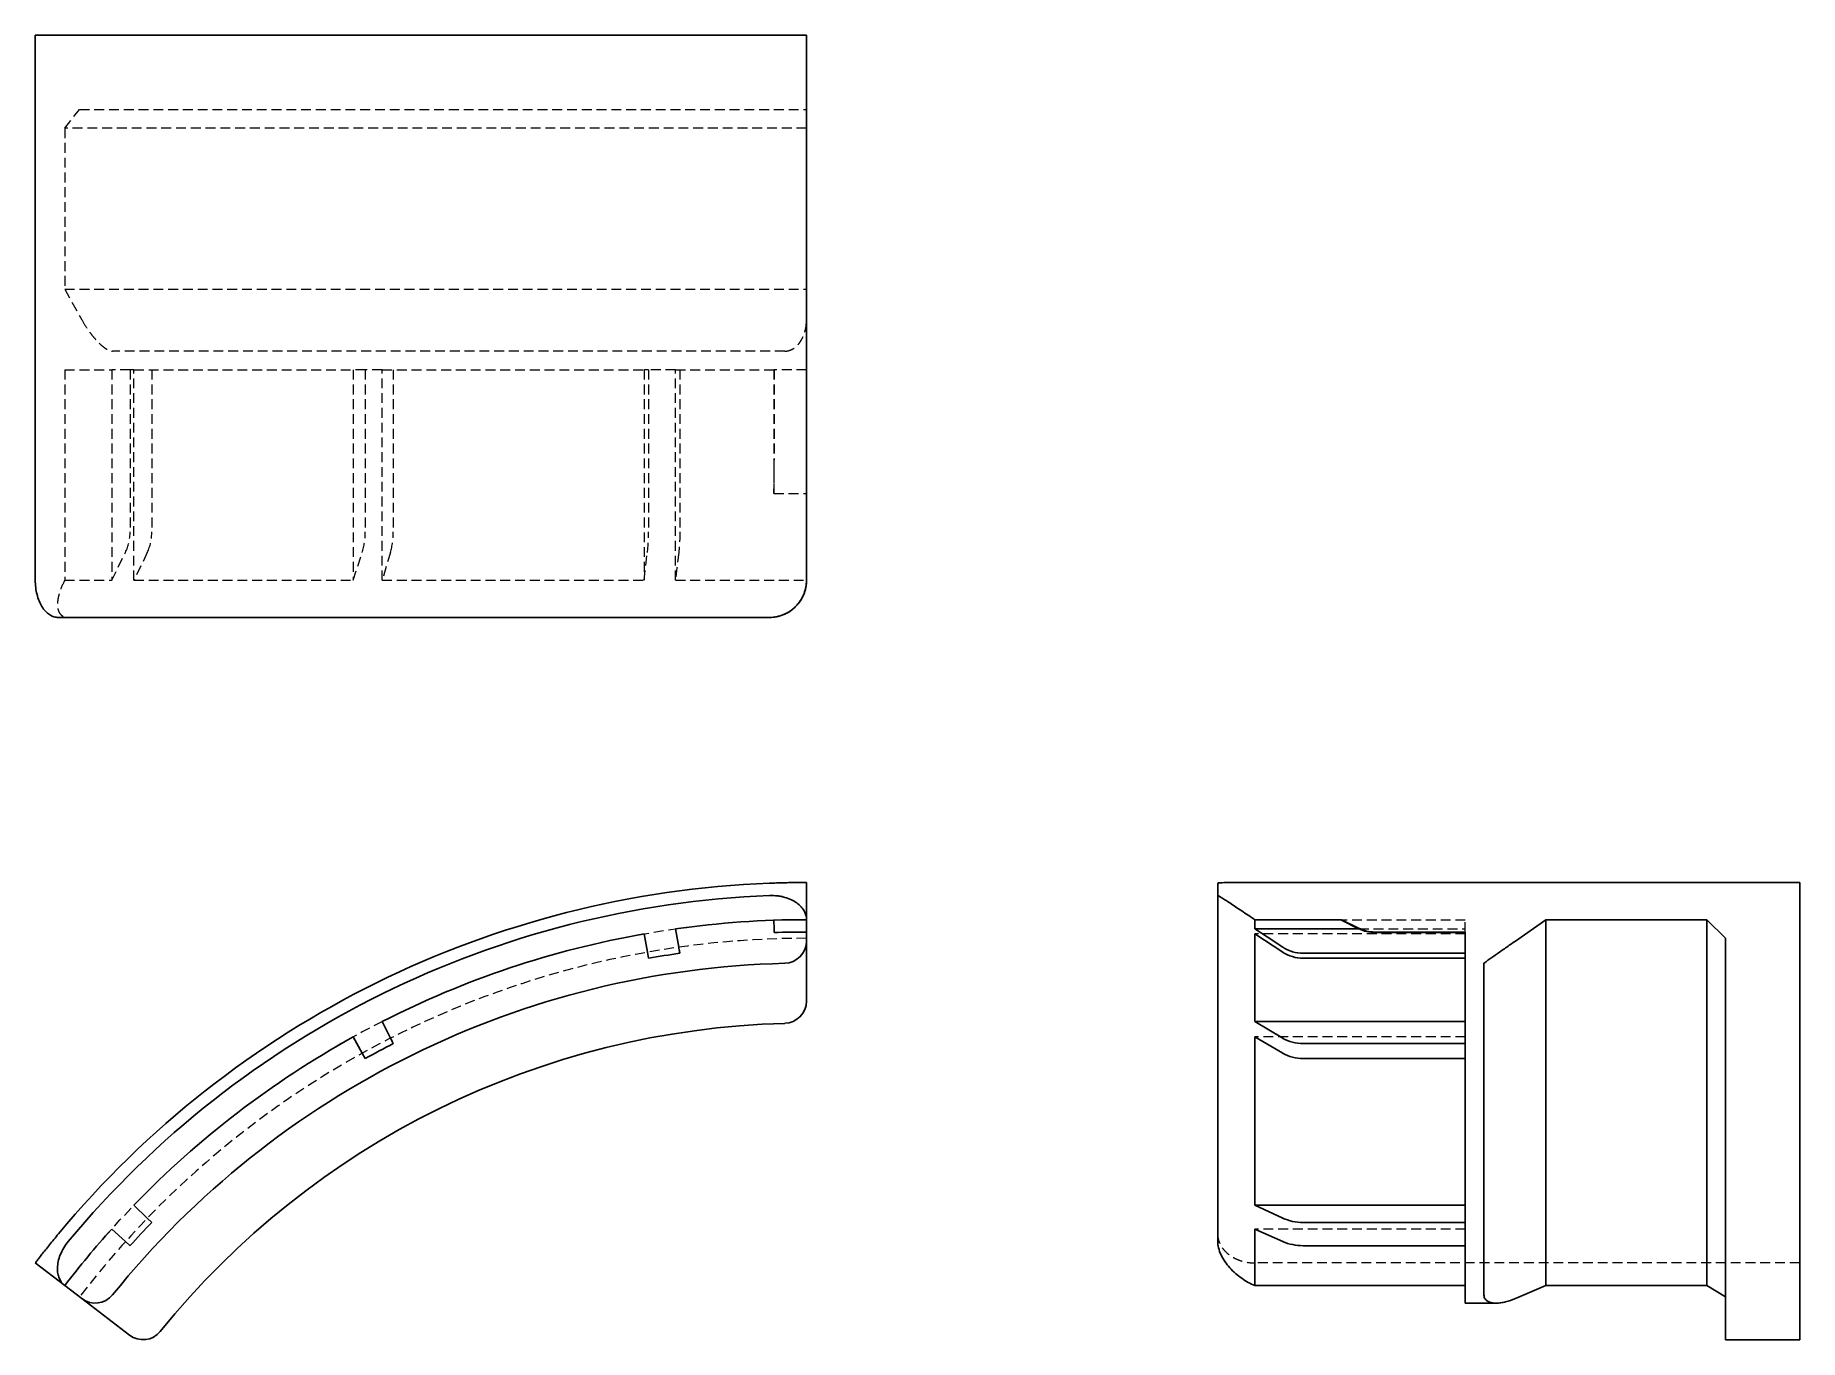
# Model space of a CAD drawing. Header units: millimetres. Extents: x 33 to 261, y 28 to 196.
import ezdxf

# ---------------------------------------------------------------- set-up
doc = ezdxf.new("R2010")
doc.units = ezdxf.units.MM
doc.linetypes.add('HIDDEN', pattern=[1.905, 1.27, -0.635])

msp = doc.modelspace()

# ---------------------------------------------------------------- linework, layer by layer
at = {"color": 7, "linetype": 'Continuous', "lineweight": 25}
for p, q in [((33.27, 195.75), (33.27, 125.5)), ((33.27, 195.75), (132.7, 195.75)), ((132.7, 125.5), (132.7, 195.75)), ((132.7, 195.75), (132.7, 186.17)), ((132.7, 195.75), (132.7, 195.75)), ((132.7, 186.17), (132.7, 186.17)), ((132.7, 186.17), (132.7, 183.78)), ((132.7, 183.78), (132.7, 163.02)), ((132.7, 163.02), (132.7, 159.09)), ((132.7, 159.09), (132.7, 152.64)), ((132.7, 152.64), (132.7, 141)), ((132.7, 138.86), (132.7, 136.68)), ((132.7, 136.68), (132.7, 125.5)), ((127.91, 120.71), (36.26, 120.71)), ((132.7, 81.76), (132.7, 86.55)), ((185.71, 86.46), (185.71, 84.86)), ((190.5, 86.55), (260.75, 86.55)), ((260.75, 86.55), (260.75, 71.27)), ((185.71, 84.86), (185.71, 40.29)), ((111.77, 79.93), (112.18, 77.58)), ((116.23, 78.22), (115.81, 80.57)), ((128.49, 81.69), (128.53, 80.6)), ((132.7, 80.67), (132.7, 81.76)), ((132.7, 79.01), (132.7, 80.17)), ((201.68, 81.76), (190.5, 81.76)), ((190.5, 80.57), (203.91, 80.57)), ((190.5, 79.93), (194.09, 77.58)), ((203.86, 80.67), (201.68, 81.76)), ((201.68, 81.69), (203.86, 80.6)), ((217.64, 80.17), (206, 80.17)), ((217.64, 80.09), (206, 80.09)), ((217.64, 79.01), (217.64, 80.17)), ((228.02, 81.76), (224.09, 79.01)), ((248.78, 81.76), (228.02, 81.76)), ((228.02, 34.6), (228.02, 81.76)), ((251.17, 79.37), (248.78, 81.76)), ((248.78, 81.76), (248.78, 34.6)), ((112.18, 77.58), (112.32, 76.79)), ((132.7, 71.27), (132.7, 79.01)), ((217.64, 77.43), (196.74, 77.43)), ((217.64, 79.01), (217.64, 76.14)), ((251.17, 71.27), (251.17, 79.37)), ((217.64, 76.79), (196.74, 76.79)), ((217.64, 76.14), (217.64, 33.41)), ((251.17, 71.27), (251.17, 68.4)), ((260.75, 68.4), (260.75, 71.27)), ((79.06, 66.5), (77.98, 68.62)), ((194.09, 66.5), (190.5, 68.62)), ((190.5, 68.62), (217.64, 68.62)), ((251.17, 28.69), (251.17, 68.4)), ((260.75, 68.4), (260.75, 28.69)), ((74.26, 66.65), (75.42, 64.56)), ((190.5, 66.65), (194.09, 64.56)), ((75.42, 64.56), (75.81, 63.86)), ((217.64, 65.78), (196.74, 65.78)), ((217.64, 63.86), (196.74, 63.86)), ((47.71, 43.3), (45.99, 44.96)), ((48.29, 42.74), (47.71, 43.3)), ((194.09, 43.3), (190.5, 44.96)), ((190.5, 44.96), (217.64, 44.96)), ((43.12, 41.88), (44.9, 40.28)), ((190.5, 41.88), (194.09, 40.28)), ((217.64, 42.74), (196.74, 42.74)), ((44.9, 40.28), (45.5, 39.74)), ((217.64, 39.74), (196.74, 39.74)), ((33.27, 37.52), (37.07, 34.6)), ((39.25, 32.93), (37.07, 34.6)), ((217.64, 34.6), (190.5, 34.6)), ((228.02, 34.6), (224.09, 32.93)), ((248.78, 34.6), (228.02, 34.6)), ((248.78, 34.6), (251.17, 33.15)), ((39.25, 32.93), (45.4, 28.21)), ((217.64, 33.41), (217.64, 32.34)), ((217.64, 32.34), (221.61, 32.34)), ((251.17, 28.69), (251.17, 27.62)), ((251.17, 27.62), (260.75, 27.62)), ((260.75, 27.62), (260.75, 28.69))]:
    msp.add_line(p, q, dxfattribs=at)
at = {"color": 7, "linetype": 'HIDDEN', "lineweight": 18}
for p, q in [((37.07, 183.78), (38.97, 186.17)), ((38.97, 186.17), (132.7, 186.17)), ((132.7, 183.78), (37.07, 183.78)), ((37.07, 183.78), (37.07, 163.02)), ((37.07, 163.02), (132.7, 163.02)), ((37.07, 163.02), (39.25, 159.09)), ((37.07, 152.64), (43.12, 152.64)), ((37.07, 152.64), (37.07, 125.5)), ((43.12, 152.64), (43.12, 125.5)), ((45.5, 152.64), (43.12, 152.64)), ((45.99, 152.64), (45.5, 152.64)), ((45.5, 152.64), (45.5, 131.74)), ((45.99, 152.64), (74.26, 152.64)), ((45.99, 125.5), (45.99, 152.64)), ((48.29, 152.64), (48.29, 131.74)), ((74.26, 152.64), (74.26, 125.5)), ((75.81, 152.64), (74.26, 152.64)), ((75.81, 152.64), (75.81, 131.74)), ((77.98, 152.64), (75.81, 152.64)), ((77.98, 152.64), (111.77, 152.64)), ((77.98, 125.5), (77.98, 152.64)), ((79.43, 152.64), (79.43, 131.74)), ((112.32, 152.64), (111.77, 152.64)), ((111.77, 152.64), (111.77, 125.5)), ((112.32, 152.64), (112.32, 131.74)), ((115.81, 152.64), (112.32, 152.64)), ((115.81, 152.64), (128.49, 152.64)), ((115.81, 125.5), (115.81, 152.64)), ((116.37, 152.64), (116.37, 131.74)), ((128.49, 152.64), (128.49, 136.68)), ((128.55, 152.64), (128.49, 152.64)), ((132.7, 152.64), (128.55, 152.64)), ((128.55, 152.64), (128.55, 141)), ((128.49, 136.68), (128.53, 138.86)), ((43.12, 125.5), (44.9, 129.09)), ((47.71, 129.09), (45.99, 125.5)), ((74.26, 125.5), (75.42, 129.09)), ((79.06, 129.09), (77.98, 125.5)), ((111.77, 125.5), (112.18, 129.09)), ((132.7, 81.76), (132.7, 81.76)), ((132.7, 79.37), (132.7, 80.67)), ((217.64, 79.93), (190.5, 79.93)), ((217.64, 81.69), (201.68, 81.69)), ((203.91, 80.57), (217.64, 80.57)), ((217.64, 80.17), (217.64, 81.69)), ((132.7, 79.01), (132.7, 79.37)), ((217.64, 66.65), (190.5, 66.65)), ((217.64, 41.88), (190.5, 41.88)), ((260.75, 37.52), (190.5, 37.52))]:
    msp.add_line(p, q, dxfattribs=at)
at = {"color": 7, "linetype": 'Continuous', "lineweight": 25, "flags": 128}
for points in [[(132.7, 141), (132.7, 140.72), (132.7, 140.45), (132.7, 140.17), (132.7, 139.9), (132.7, 139.63), (132.7, 139.37), (132.7, 139.11), (132.7, 138.86)], [(128.53, 80.6), (128.54, 80.48), (128.54, 80.38), (128.54, 80.29), (128.54, 80.22), (128.55, 80.17), (128.55, 80.13), (128.55, 80.1), (128.55, 80.09)], [(132.7, 80.17), (132.7, 80.17), (132.7, 80.2), (132.7, 80.24), (132.7, 80.29), (132.7, 80.37), (132.7, 80.45), (132.7, 80.56), (132.7, 80.67)], [(194.09, 78.22), (192.09, 79.53), (190.5, 80.57)], [(79.43, 65.78), (79.42, 65.79), (79.4, 65.83), (79.37, 65.88), (79.33, 65.96), (79.28, 66.06), (79.22, 66.19), (79.14, 66.33), (79.06, 66.5)]]:
    msp.add_lwpolyline(points, dxfattribs=at)
at = {"color": 7, "linetype": 'HIDDEN', "lineweight": 18, "flags": 128}
for points in [[(116.23, 129.09), (116, 127.09), (115.81, 125.5)], [(111.13, 79.82), (114.36, 80.36), (117.29, 80.77)], [(42.19, 40.83), (44.19, 43.05), (46.4, 45.38)]]:
    msp.add_lwpolyline(points, dxfattribs=at)
at = {"color": 7, "linetype": 'HIDDEN', "lineweight": 18}
for centre, radius, start, end in [((4.13, 140.96), 124.42, 359.0347, 0.0211), ((39.47, 131.7), 6.02, 334.2514, 0.3874), ((42.1, 131.7), 6.19, 335.0197, 0.4063), ((67.04, 131.67), 8.77, 342.8442, 0.4544), ((70.1, 131.67), 9.32, 343.9029, 0.4437), ((88.67, 131.65), 23.66, 353.767, 0.2136), ((132.7, -38.78), 118.14, 90, 142.5003), ((132.7, -38.78), 120.54, 115.1529, 120.8647)]:
    msp.add_arc(centre, radius, start, end, dxfattribs=at)
at = {"color": 7, "linetype": 'Continuous', "lineweight": 25}
for centre, radius, start, end in [((132.7, -38.78), 125.33, 92.1906, 140.3093), ((132.7, -38.78), 123.73, 92.2189, 140.2811), ((132.7, -38.78), 118.95, 90.0005, 92.0005), ((206, 84.96), 4.79, 243.4349, 270), ((206, 84.89), 4.79, 243.4499, 270.0007), ((132.7, -38.78), 117.35, 98.0004, 100.0003), ((129.83, 79.01), 2.87, 271.3981, 0.0003), ((196.74, 81.63), 4.84, 236.761, 270.0324), ((132.7, -38.78), 114.95, 91.3981, 141.1019), ((129.83, 71.27), 2.87, 271.4964, 0.0003), ((132.7, -38.78), 107.21, 91.4964, 141.0036), ((196.72, 70.99), 5.21, 239.5989, 270.206), ((132.7, -38.78), 117.35, 117, 119), ((196.72, 69.14), 5.29, 240.1039, 270.2316), ((196.69, 49.11), 6.37, 245.8214, 270.4231), ((132.7, -38.78), 117.35, 135.9996, 137.9996), ((196.69, 46.32), 6.58, 246.6566, 270.4374), ((41, 35.21), 2.87, 232.4995, 321.1019), ((47.15, 30.49), 2.87, 232.4995, 321.0036)]:
    msp.add_arc(centre, radius, start, end, dxfattribs=at)
at = {"color": 7, "linetype": 'HIDDEN', "lineweight": 18}
for points, knots in [([(39.25, 159.09), (39.49, 158.67), (39.75, 158.25), (40.18, 157.63), (40.33, 157.43), (40.64, 157.02), (40.81, 156.82), (41.15, 156.43), (41.33, 156.24), (41.7, 155.88), (41.89, 155.71), (42.18, 155.49), (42.28, 155.42), (42.48, 155.29), (42.58, 155.23), (42.88, 155.09), (43.07, 155.04), (43.24, 155.04)], [0, 0, 0, 0, 0.25, 0.25, 0.375, 0.375, 0.5, 0.5, 0.625, 0.625, 0.75, 0.75, 0.8125, 0.8125, 0.875, 0.875, 1, 1, 1, 1]), ([(129.9, 155.04), (130.03, 155.04), (130.16, 155.05), (130.41, 155.1), (130.53, 155.14), (130.76, 155.23), (130.87, 155.29), (131.08, 155.41), (131.18, 155.48), (131.46, 155.71), (131.61, 155.88), (131.89, 156.23), (132.01, 156.42), (132.22, 156.81), (132.31, 157.01), (132.45, 157.41), (132.51, 157.62), (132.66, 158.25), (132.7, 158.67), (132.7, 159.09)], [0, 0, 0, 0, 0.0625, 0.0625, 0.125, 0.125, 0.1875, 0.1875, 0.25, 0.25, 0.375, 0.375, 0.5, 0.5, 0.625, 0.625, 0.75, 0.75, 1, 1, 1, 1]), ([(129.9, 155.04), (125.71, 155.04), (121.57, 155.04), (113.37, 155.04), (109.31, 155.04), (101.28, 155.04), (97.3, 155.04), (89.44, 155.04), (85.61, 155.04), (78.18, 155.04), (74.57, 155.04), (69.31, 155.04), (67.58, 155.04), (65.03, 155.04), (64.19, 155.04), (62.52, 155.04), (61.7, 155.04), (57.63, 155.04), (54.54, 155.04), (48.65, 155.04), (45.87, 155.04), (43.24, 155.04)], [0, 0, 0, 0, 0.125, 0.125, 0.25, 0.25, 0.375, 0.375, 0.5, 0.5, 0.625, 0.625, 0.6875, 0.6875, 0.71875, 0.71875, 0.75, 0.75, 0.875, 0.875, 1, 1, 1, 1]), ([(116.37, 131.74), (116.37, 131.27), (116.36, 130.81), (116.32, 130.13), (116.31, 129.91), (116.27, 129.49), (116.25, 129.28), (116.23, 129.09)], [0, 0, 0, 0, 0.5, 0.5, 0.75, 0.75, 1, 1, 1, 1]), ([(37.07, 125.5), (36.76, 124.92), (36.53, 124.36), (36.28, 123.54), (36.22, 123.27), (36.14, 122.76), (36.12, 122.52), (36.14, 122.06), (36.17, 121.84), (36.29, 121.46), (36.37, 121.29), (36.61, 121.01), (36.76, 120.9), (37.1, 120.75), (37.3, 120.71), (37.53, 120.71)], [0, 0, 0, 0, 0.25, 0.25, 0.375, 0.375, 0.5, 0.5, 0.625, 0.625, 0.75, 0.75, 0.875, 0.875, 1, 1, 1, 1]), ([(185.71, 41.26), (185.71, 41.02), (185.74, 40.78), (185.86, 40.31), (185.96, 40.07), (186.2, 39.62), (186.34, 39.4), (186.69, 39), (186.89, 38.8), (187.33, 38.45), (187.58, 38.3), (188.1, 38.02), (188.38, 37.9), (188.95, 37.71), (189.25, 37.64), (189.87, 37.54), (190.19, 37.52), (190.5, 37.52)], [0, 0, 0, 0, 0.125, 0.125, 0.25, 0.25, 0.375, 0.375, 0.5, 0.5, 0.625, 0.625, 0.75, 0.75, 0.875, 0.875, 1, 1, 1, 1])]:
    msp.add_open_spline(points, degree=3, knots=knots, dxfattribs=at)
for points in [[(128.49, 136.68), (129.9, 136.68), (131.3, 136.68), (132.7, 136.68)], [(37.07, 125.5), (38.99, 125.5), (41.01, 125.5), (43.12, 125.5)], [(45.99, 125.5), (50.16, 125.5), (59.06, 125.5), (69.01, 125.5), (74.26, 125.5)], [(77.98, 125.5), (83.33, 125.5), (94.31, 125.5), (105.86, 125.5), (111.77, 125.5)], [(115.81, 125.5), (121.41, 125.5), (127.04, 125.5), (132.7, 125.5)]]:
    msp.add_open_spline(points, degree=3, dxfattribs=at)
at = {"color": 7, "linetype": 'Continuous', "lineweight": 25}
for points, knots in [([(36.26, 120.71), (36.06, 120.71), (35.86, 120.74), (35.47, 120.86), (35.28, 120.96), (34.92, 121.2), (34.74, 121.34), (34.42, 121.69), (34.27, 121.89), (33.99, 122.33), (33.87, 122.58), (33.66, 123.1), (33.57, 123.38), (33.42, 123.95), (33.36, 124.25), (33.29, 124.87), (33.27, 125.19), (33.27, 125.5)], [0, 0, 0, 0, 0.125, 0.125, 0.25, 0.25, 0.375, 0.375, 0.5, 0.5, 0.625, 0.625, 0.75, 0.75, 0.875, 0.875, 1, 1, 1, 1]), ([(132.7, 125.5), (132.7, 125.19), (132.67, 124.87), (132.55, 124.26), (132.46, 123.96), (132.22, 123.38), (132.07, 123.1), (131.72, 122.58), (131.52, 122.34), (131.08, 121.9), (130.84, 121.7), (130.31, 121.35), (130.03, 121.2), (129.46, 120.96), (129.16, 120.87), (128.54, 120.74), (128.23, 120.71), (127.91, 120.71)], [0, 0, 0, 0, 0.125, 0.125, 0.25, 0.25, 0.375, 0.375, 0.5, 0.5, 0.625, 0.625, 0.75, 0.75, 0.875, 0.875, 1, 1, 1, 1]), ([(127.91, 120.71), (128.26, 120.71), (128.6, 120.75), (129.1, 120.86), (129.27, 120.91), (129.59, 121.01), (129.75, 121.08), (130.2, 121.28), (130.49, 121.45), (131.01, 121.83), (131.24, 122.05), (131.66, 122.51), (131.84, 122.75), (132.16, 123.26), (132.29, 123.53), (132.49, 124.08), (132.57, 124.36), (132.67, 124.93), (132.7, 125.21), (132.7, 125.5)], [0, 0, 0, 0, 0.125, 0.125, 0.1875, 0.1875, 0.25, 0.25, 0.375, 0.375, 0.5, 0.5, 0.625, 0.625, 0.75, 0.75, 0.875, 0.875, 1, 1, 1, 1]), ([(132.7, 86.55), (132.7, 86.55), (132.67, 86.55), (132.55, 86.55), (132.46, 86.55), (132.22, 86.55), (132.07, 86.55), (131.72, 86.55), (131.52, 86.55), (131.08, 86.54), (130.84, 86.54), (130.31, 86.53), (130.03, 86.52), (129.46, 86.51), (129.16, 86.5), (128.54, 86.48), (128.23, 86.47), (127.91, 86.46)], [0, 0, 0, 0, 0.125, 0.125, 0.25, 0.25, 0.375, 0.375, 0.5, 0.5, 0.625, 0.625, 0.75, 0.75, 0.875, 0.875, 1, 1, 1, 1]), ([(190.5, 86.55), (190.19, 86.55), (189.87, 86.55), (189.26, 86.55), (188.96, 86.55), (188.38, 86.55), (188.1, 86.55), (187.58, 86.55), (187.34, 86.55), (186.9, 86.54), (186.7, 86.54), (186.35, 86.53), (186.2, 86.52), (185.96, 86.51), (185.87, 86.5), (185.74, 86.48), (185.71, 86.47), (185.71, 86.46)], [0, 0, 0, 0, 0.125, 0.125, 0.25, 0.25, 0.375, 0.375, 0.5, 0.5, 0.625, 0.625, 0.75, 0.75, 0.875, 0.875, 1, 1, 1, 1]), ([(127.91, 84.86), (128.26, 84.88), (128.6, 84.86), (129.1, 84.81), (129.27, 84.78), (129.59, 84.72), (129.75, 84.68), (130.2, 84.55), (130.49, 84.44), (131.01, 84.2), (131.24, 84.06), (131.66, 83.76), (131.84, 83.59), (132.16, 83.25), (132.29, 83.08), (132.49, 82.71), (132.57, 82.52), (132.67, 82.15), (132.7, 81.96), (132.7, 81.76)], [0, 0, 0, 0, 0.125, 0.125, 0.1875, 0.1875, 0.25, 0.25, 0.375, 0.375, 0.5, 0.5, 0.625, 0.625, 0.75, 0.75, 0.875, 0.875, 1, 1, 1, 1]), ([(185.71, 84.86), (185.71, 84.88), (185.75, 84.86), (185.86, 84.81), (185.91, 84.78), (186.01, 84.72), (186.08, 84.68), (186.28, 84.55), (186.45, 84.44), (186.83, 84.2), (187.05, 84.06), (187.51, 83.76), (187.75, 83.59), (188.26, 83.25), (188.53, 83.08), (189.08, 82.71), (189.36, 82.52), (189.93, 82.15), (190.21, 81.96), (190.5, 81.76)], [0, 0, 0, 0, 0.125, 0.125, 0.1875, 0.1875, 0.25, 0.25, 0.375, 0.375, 0.5, 0.5, 0.625, 0.625, 0.75, 0.75, 0.875, 0.875, 1, 1, 1, 1]), ([(116.37, 77.43), (116.37, 77.43), (116.36, 77.5), (116.32, 77.7), (116.31, 77.78), (116.27, 77.98), (116.25, 78.09), (116.23, 78.22)], [0, 0, 0, 0, 0.5, 0.5, 0.75, 0.75, 1, 1, 1, 1]), ([(196.74, 77.43), (196.27, 77.43), (195.81, 77.5), (195.13, 77.7), (194.91, 77.78), (194.49, 77.98), (194.28, 78.09), (194.09, 78.22)], [0, 0, 0, 0, 0.5, 0.5, 0.75, 0.75, 1, 1, 1, 1]), ([(220.04, 76.14), (220.04, 76.14), (220.05, 76.16), (220.1, 76.2), (220.14, 76.22), (220.23, 76.29), (220.29, 76.34), (220.41, 76.43), (220.48, 76.48), (220.71, 76.64), (220.88, 76.76), (221.23, 77.01), (221.42, 77.14), (221.81, 77.41), (222.01, 77.55), (222.41, 77.84), (222.62, 77.98), (223.25, 78.42), (223.67, 78.72), (224.09, 79.01)], [0, 0, 0, 0, 0.0625, 0.0625, 0.125, 0.125, 0.1875, 0.1875, 0.25, 0.25, 0.375, 0.375, 0.5, 0.5, 0.625, 0.625, 0.75, 0.75, 1, 1, 1, 1]), ([(220.04, 76.14), (220.04, 76.04), (220.04, 75.71), (220.04, 74.61), (220.04, 73.85), (220.04, 71.87), (220.04, 70.67), (220.04, 67.81), (220.04, 66.17), (220.04, 62.51), (220.04, 60.48), (220.04, 57.14), (220.04, 55.97), (220.04, 54.15), (220.04, 53.53), (220.04, 52.27), (220.04, 51.63), (220.04, 48.38), (220.04, 45.61), (220.04, 39.75), (220.04, 36.66), (220.04, 33.41)], [0, 0, 0, 0, 0.125, 0.125, 0.25, 0.25, 0.375, 0.375, 0.5, 0.5, 0.625, 0.625, 0.6875, 0.6875, 0.71875, 0.71875, 0.75, 0.75, 0.875, 0.875, 1, 1, 1, 1]), ([(36.26, 41.26), (36.06, 41.02), (35.86, 40.78), (35.47, 40.31), (35.28, 40.07), (34.92, 39.62), (34.74, 39.4), (34.42, 39), (34.27, 38.8), (33.99, 38.45), (33.87, 38.3), (33.66, 38.02), (33.57, 37.9), (33.42, 37.71), (33.36, 37.64), (33.29, 37.54), (33.27, 37.52), (33.27, 37.52)], [0, 0, 0, 0, 0.125, 0.125, 0.25, 0.25, 0.375, 0.375, 0.5, 0.5, 0.625, 0.625, 0.75, 0.75, 0.875, 0.875, 1, 1, 1, 1]), ([(37.07, 34.6), (36.76, 34.84), (36.53, 35.15), (36.28, 35.73), (36.22, 35.94), (36.14, 36.39), (36.12, 36.63), (36.14, 37.14), (36.17, 37.42), (36.29, 37.98), (36.37, 38.27), (36.61, 38.86), (36.76, 39.16), (37.1, 39.74), (37.3, 40.02), (37.53, 40.29)], [0, 0, 0, 0, 0.25, 0.25, 0.375, 0.375, 0.5, 0.5, 0.625, 0.625, 0.75, 0.75, 0.875, 0.875, 1, 1, 1, 1]), ([(190.5, 34.6), (189.92, 34.84), (189.36, 35.15), (188.54, 35.73), (188.27, 35.94), (187.76, 36.39), (187.52, 36.63), (187.06, 37.14), (186.84, 37.42), (186.46, 37.98), (186.29, 38.27), (186.01, 38.86), (185.9, 39.16), (185.75, 39.74), (185.71, 40.02), (185.71, 40.29)], [0, 0, 0, 0, 0.25, 0.25, 0.375, 0.375, 0.5, 0.5, 0.625, 0.625, 0.75, 0.75, 0.875, 0.875, 1, 1, 1, 1]), ([(224.09, 32.93), (223.67, 32.75), (223.25, 32.61), (222.63, 32.45), (222.43, 32.41), (222.02, 32.35), (221.82, 32.34), (221.43, 32.33), (221.24, 32.35), (220.88, 32.42), (220.71, 32.47), (220.49, 32.59), (220.42, 32.63), (220.29, 32.74), (220.23, 32.81), (220.09, 33.02), (220.04, 33.2), (220.04, 33.41)], [0, 0, 0, 0, 0.25, 0.25, 0.375, 0.375, 0.5, 0.5, 0.625, 0.625, 0.75, 0.75, 0.8125, 0.8125, 0.875, 0.875, 1, 1, 1, 1])]:
    msp.add_open_spline(points, degree=3, knots=knots, dxfattribs=at)
for points in [[(77.98, 68.62), (83.33, 71.35), (94.31, 75.95), (105.86, 78.89), (111.77, 79.93)], [(115.81, 80.57), (121.41, 81.37), (127.04, 81.76), (132.7, 81.76)], [(190.5, 80.57), (190.5, 81.37), (190.5, 81.76), (190.5, 81.76)], [(190.5, 68.62), (190.5, 71.35), (190.5, 75.95), (190.5, 78.89), (190.5, 79.93)], [(201.68, 81.69), (201.68, 81.74), (201.68, 81.76), (201.68, 81.76)], [(45.99, 44.96), (50.16, 49.28), (59.06, 57.2), (69.01, 63.74), (74.26, 66.65)], [(190.5, 44.96), (190.5, 49.28), (190.5, 57.2), (190.5, 63.74), (190.5, 66.65)], [(37.07, 34.6), (38.99, 37.11), (41.01, 39.53), (43.12, 41.88)], [(190.5, 34.6), (190.5, 37.11), (190.5, 39.53), (190.5, 41.88)]]:
    msp.add_open_spline(points, degree=3, dxfattribs=at)

doc.saveas('drawing.dxf')
